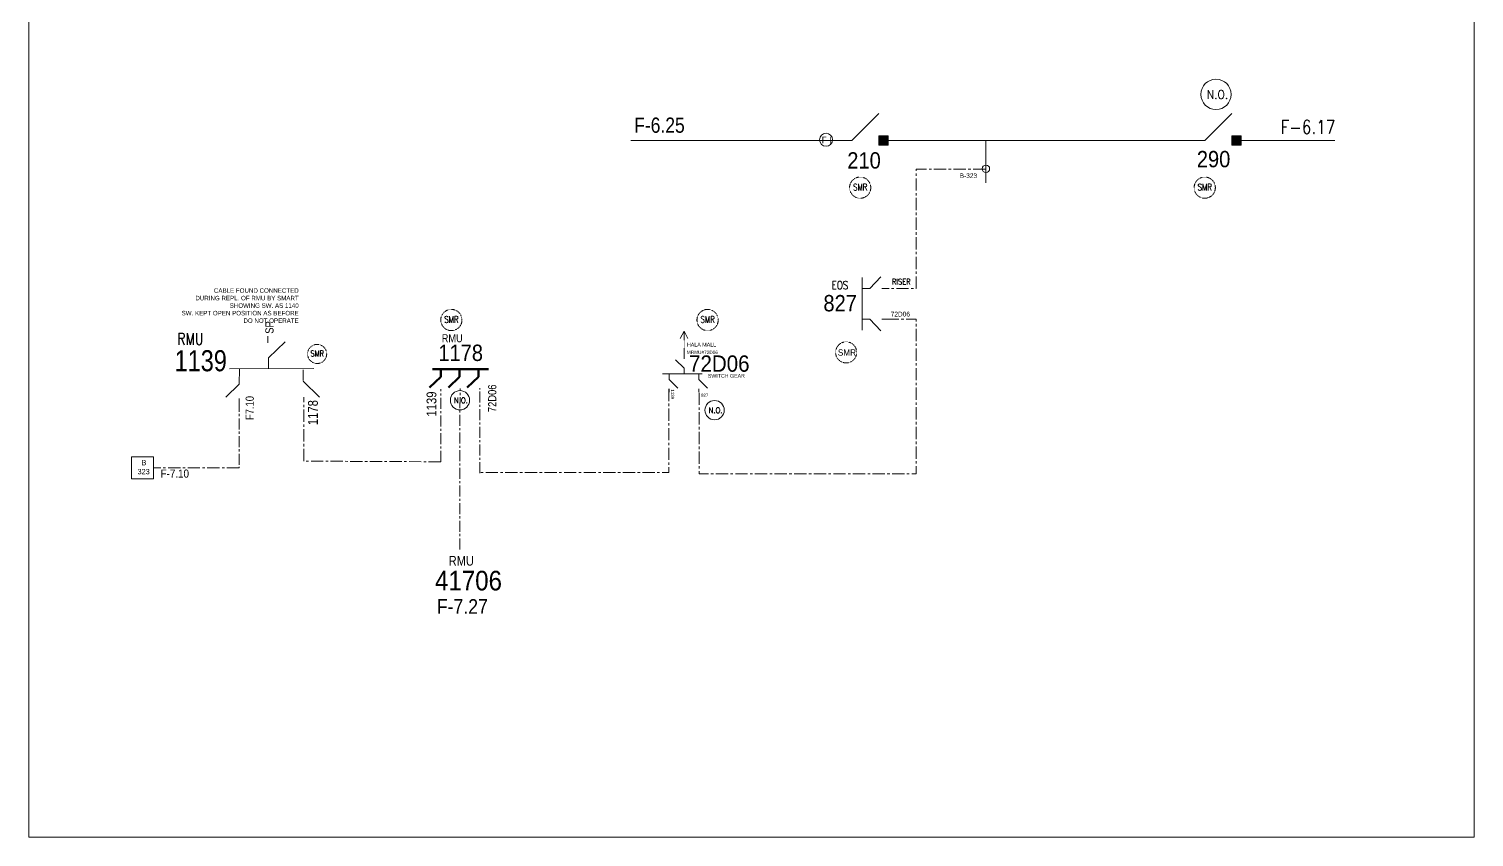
# Model space of a CAD drawing. Header units: metres. Extents: x 65984 to 144644, y -19036 to 23726.
# Drawn here: x 99697 to 100582, y 7797 to 8292 of the extents above; entities that cross this region are included whole.
import ezdxf
from ezdxf.enums import TextEntityAlignment as Align

# ---------------------------------------------------------------- set-up
doc = ezdxf.new("R2010")
doc.units = ezdxf.units.M
doc.header["$MEASUREMENT"] = 0
doc.linetypes.add('( Center )', pattern=[2, 1.25, -0.25, 0.25, -0.25])
doc.linetypes.add('DGN Style 3', pattern=[0.013877, 0, -0.013877])
doc.layers.get('0').update_dxf_attribs({"color": 95, "lineweight": 40})
for name, color, linetype, lineweight in [('ABS', 7, 'Continuous', 40), ('ABS NUMBER', 112, 'Continuous', 30), ('d_eos', 111, 'Continuous', 40), ('d_eos no', 121, 'Continuous', 40), ('d_switch', 95, 'Continuous', 40), ('d_tf no', 6, 'Continuous', 40), ('d_ug cable', 95, 'Continuous', 40), ('EARTH FAULT INDICATOR', 95, 'Continuous', 40), ('FDR  1  16', 234, 'Continuous', 40), ('FDR  2  19', 172, 'Continuous', 40), ('fedr no', 95, 'Continuous', 40), ('GRID STATION  04', 7, 'Continuous', 40), ('Level 37', 7, 'Continuous', 0), ('O H MAIN FEEDER', 4, 'Continuous', 100), ('SW N O', 114, 'Continuous', 30)]:
    doc.layers.add(name, color=color, linetype=linetype, lineweight=lineweight)
doc.styles.add('NASKHF', font='naskhf.shx', dxfattribs={"height": 8})
doc.styles.add('Style-Andalus', font='andlso.ttf')
doc.styles.add('Style-Arial', font='arial.ttf')
doc.styles.add('Style-ENGINEERING', font='ENGINEERING.shx')
doc.styles.add('Style-msdefault', font='msdefault.shx')
doc.styles.add('Style-STANDARD', font='STANDARD.shx')

# ---------------------------------------------------------------- blocks, each defined once
blk = doc.blocks.new('*U1006')
at = {"layer": 'EARTH FAULT INDICATOR', "color": 2, "linetype": 'Continuous', "lineweight": 13}
blk.add_circle((0.02, 0.13), 4, dxfattribs=at)
at = {"layer": 'EARTH FAULT INDICATOR', "color": 2, "lineweight": 13, "style": 'Style-Andalus', "width": 0.9}
blk.add_text('F I', height=4.234, dxfattribs=at).set_placement((-2.61, 2.11), align=Align.TOP_LEFT)
blk = doc.blocks.new('ABS2_1_1')
at = {"color": 0, "linetype": 'ByBlock', "lineweight": -2, "ltscale": 500}
for q in [(-29900, 43500), (0, 0)]:
    blk.add_line((0, 13600), q, dxfattribs=at)
at = {"color": 0, "linetype": 'ByBlock', "lineweight": -2, "ltscale": 500, "flags": 128}
for points in [[(5000, 43600), (-5000, 43600), (-5000, 53600), (5000, 53600)], [(3791, 49653), (3791, 49653), (3791, 49653)]]:
    blk.add_lwpolyline(points, close=True, dxfattribs=at)
at = {"color": 0, "linetype": 'ByBlock', "lineweight": -2, "ltscale": 500}
for points in [[(5000, 43600), (-5000, 43600), (5000, 53600), (-5000, 53600)], [(3791, 49653), (3791, 49653), (3791, 49653)]]:
    blk.add_solid(points, dxfattribs=at)
blk = doc.blocks.new('*U1362')
at = {"layer": 'SW N O', "color": 3, "lineweight": 13, "ltscale": 0.426762}
blk.add_circle((0, 0), 16.8, dxfattribs=at)
at = {"layer": 'SW N O', "color": 3, "lineweight": 13, "style": 'Style-STANDARD'}
blk.add_text('N.O.', height=9.6, dxfattribs=at).set_placement((1.7, -0.2), align=Align.MIDDLE_CENTER)
blk = doc.blocks.new('*U1363')
at = {"layer": 'd_eos', "color": 2, "linetype": 'Continuous', "lineweight": 13, "ltscale": 0.555394}
for p, q in [((-4.6, 11.3), (-11.4, 18.3)), ((0, 14), (0, -18.3)), ((-12.1, 11.3), (-14.9, 11.3)), ((0, 11.3), (-4.6, 11.3)), ((-4.6, -12.9), (-11.4, -5.9)), ((0, -0.8), (4.7, -0.8)), ((4.7, -0.8), (11.4, -7.8)), ((12.1, -0.8), (14.9, -0.8)), ((-12.1, -12.9), (-14.9, -12.9)), ((0, -12.9), (-4.6, -12.9))]:
    blk.add_line(p, q, dxfattribs=at)
blk = doc.blocks.new('*U4097')
at = {"layer": 'SW N O', "color": 3, "lineweight": 13, "ltscale": 0.426762}
blk.add_circle((0, 0), 16.8, dxfattribs=at)
at = {"layer": 'SW N O', "color": 3, "lineweight": 13, "style": 'Style-STANDARD'}
blk.add_text('N.O.', height=9.6, dxfattribs=at).set_placement((1.7, -0.2), align=Align.MIDDLE_CENTER)

msp = doc.modelspace()

# ---------------------------------------------------------------- linework, layer by layer
at = {"layer": 'd_eos', "color": 2, "linetype": 'Continuous', "lineweight": 13, "ltscale": 0.638341}
for p, q in [((100207.31, 8139.93), (100207.3, 8107.6)), ((100207.31, 8133.21), (100211.95, 8133.21)), ((100211.95, 8133.21), (100218.75, 8140.21)), ((100219.4, 8133.21), (100222.22, 8133.21)), ((100207.31, 8114.32), (100211.95, 8114.32)), ((100211.95, 8114.32), (100218.75, 8107.32)), ((100219.4, 8114.32), (100222.22, 8114.32))]:
    msp.add_line(p, q, dxfattribs=at)
at = {"layer": 'd_eos', "color": 7, "linetype": 'Continuous', "lineweight": 13, "ltscale": 0.915997}
for p, q in [((99843.37, 8099.99), (99843.37, 8104.04)), ((99843.86, 8090.79), (99853.91, 8100.54))]:
    msp.add_line(p, q, dxfattribs=at)
at = {"layer": 'd_eos', "color": 2, "linetype": 'Continuous', "lineweight": 13, "ltscale": 0.915997}
for p, q in [((99843.86, 8084.12), (99843.86, 8090.79)), ((99819.9, 8083.99), (99871.48, 8084.09)), ((99865.03, 8083.42), (99865.03, 8076.75)), ((99864.95, 8076.44), (99875, 8066.68))]:
    msp.add_line(p, q, dxfattribs=at)
at = {"layer": 'd_eos', "color": 2, "linetype": 'Continuous', "lineweight": 13, "ltscale": 0.741957}
msp.add_line((99825.88, 8074.59), (99825.95, 8084), dxfattribs=at)
at = {"layer": 'd_eos', "color": 2, "linetype": 'Continuous', "lineweight": 211, "ltscale": 0.625574}
for p, q in [((99949.31, 8079.14), (99942.45, 8072.48)), ((99944.27, 8083.69), (99978.41, 8083.69)), ((99949.31, 8083.69), (99949.31, 8079.14)), ((99960.82, 8079.14), (99953.95, 8072.48)), ((99960.82, 8083.69), (99960.82, 8079.14)), ((99972.32, 8079.14), (99965.46, 8072.48)), ((99972.32, 8083.69), (99972.32, 8079.14))]:
    msp.add_line(p, q, dxfattribs=at)
at = {"layer": 'd_eos', "color": 7, "linetype": 'Continuous', "lineweight": 13, "ltscale": 0.741957}
for p, q in [((99825.82, 8074.54), (99817.68, 8066.65)), ((99825.81, 8065.89), (99825.81, 8063.21))]:
    msp.add_line(p, q, dxfattribs=at)
at = {"layer": 'd_eos', "color": 7, "linetype": 'Continuous', "lineweight": 13, "ltscale": 0.890349}
msp.add_line((99865.49, 8066.7), (99865.49, 8063.48), dxfattribs=at)
at = {"layer": 'd_ug cable', "color": 1, "linetype": 'DGN Style 3', "lineweight": 13}
for centre, radius in [((100206.06, 8194.89), 6.5), ((100417.05, 8194.89), 6.5), ((99955.75, 8113.86), 6.5), ((100112.63, 8113.86), 6.5), ((99873.56, 8093.09), 5.85)]:
    msp.add_circle(centre, radius, dxfattribs=at)
at = {"layer": 'd_ug cable', "color": 2, "linetype": 'DGN Style 3', "lineweight": 13}
msp.add_circle((100197.48, 8094.05), 6.46, dxfattribs=at)
at = {"layer": 'FDR  1  16', "color": 174, "linetype": '( Center )', "lineweight": 13, "ltscale": 5.4}
for p, q in [((99949.32, 8027.07), (99949.35, 8071.62)), ((99960.97, 7973.46), (99961.04, 8071.89)), ((99973.14, 8020.13), (99973.14, 8072.09)), ((99825.81, 8064.45), (99825.81, 8023.34))]:
    msp.add_line(p, q, dxfattribs=at)
at = {"layer": 'FDR  1  16', "color": 174, "linetype": '( Center )', "lineweight": 13, "ltscale": 6}
msp.add_line((99825.81, 8023.34), (99773.36, 8023.34), dxfattribs=at)
at = {"layer": 'FDR  1  16', "color": 174, "linetype": '( Center )', "lineweight": 13, "ltscale": 6, "flags": 128}
for points in [[(100282.74, 8206.2), (100240.36, 8206.2), (100240.36, 8133.21), (100222.22, 8133.21)], [(100222.22, 8114.32), (100240.36, 8114.32), (100240.36, 8019.66), (100107.39, 8019.66), (100107.39, 8070.66)], [(100089, 8071.72), (100089, 8020.46), (99973.14, 8020.48)], [(99865.51, 8027.5), (99865.51, 8027.5), (99865.51, 8027.5), (99865.51, 8027.5), (99865.51, 8065.79)], [(99949.32, 8027.07), (99949.32, 8027.07), (99865.51, 8027.5)]]:
    msp.add_lwpolyline(points, dxfattribs=at)
at = {"layer": 'FDR  2  19', "color": 60, "linetype": 'DGN Style 3', "lineweight": 13}
msp.add_line((100098.19, 8091.03), (100098.19, 8107.11), dxfattribs=at)
at = {"layer": 'FDR  2  19', "color": 60, "linetype": 'Continuous', "lineweight": 13, "flags": 128}
msp.add_lwpolyline([(100095.87, 8102.46), (100098.19, 8107.11), (100100.52, 8102.46)], dxfattribs=at)
at = {"layer": 'GRID STATION  04', "color": 121, "linetype": 'Continuous', "lineweight": 13, "ltscale": 0.482743, "flags": 128}
msp.add_lwpolyline([(99759.98, 8030.03), (99773.36, 8030.03), (99773.36, 8016.65), (99759.98, 8016.65)], close=True, dxfattribs=at)
at = {"layer": 'O H MAIN FEEDER', "color": 174, "lineweight": 13, "ltscale": 30}
for p, q in [((100065.58, 8223.74), (100194.84, 8223.74)), ((100222.1, 8223.74), (100410.32, 8223.74))]:
    msp.add_line(p, q, dxfattribs=at)
at = {"layer": 'O H MAIN FEEDER', "color": 22, "lineweight": 13, "ltscale": 0.960543}
msp.add_line((100438.32, 8223.74), (100496.78, 8223.74), dxfattribs=at)
at = {"layer": 'O H MAIN FEEDER', "color": 140, "linetype": 'Continuous', "lineweight": 13, "flags": 128}
msp.add_lwpolyline([(99697.07, 8415.87), (100581.97, 8415.87), (100581.97, 7797.37), (99697.07, 7797.37)], close=True, dxfattribs=at)
at = {"layer": 'O H MAIN FEEDER', "color": 174, "lineweight": 13, "ltscale": 6, "flags": 128}
msp.add_lwpolyline([(100283.05, 8197.89), (100283.05, 8223.74)], dxfattribs=at)
at = {"layer": 'O H MAIN FEEDER', "color": 174, "lineweight": 13, "ltscale": 0.426762}
msp.add_circle((100283.06, 8206.45), 2.27, dxfattribs=at)

# ---------------------------------------------------------------- block references
at = {"layer": 'ABS', "color": 2, "linetype": 'Continuous', "lineweight": 13, "ltscale": 0.829472, "xscale": 0.000555747191877611, "yscale": 0.000555747191877611, "zscale": 0.0003680335276451397, "rotation": 269.9999999999996}
for p in [(100193.34, 8223.74), (100409.47, 8223.74)]:
    msp.add_blockref('ABS2_1_1', p, dxfattribs=at)
at = {"layer": 'd_eos', "color": 2, "linetype": 'Continuous', "lineweight": 13, "ltscale": 0.555394, "extrusion": (0, 0, -1), "xscale": 0.7570220540343444, "yscale": 0.7570220540343444, "zscale": 0.7570220540343444, "rotation": 90.00000000000573}
msp.add_blockref('*U1363', (-100098.8, 8080.88), dxfattribs=at)
at = {"layer": 'EARTH FAULT INDICATOR', "color": 2, "linetype": 'Continuous', "lineweight": 13}
msp.add_blockref('*U1006', (100185.13, 8224.08), dxfattribs=at)
at = {"layer": 'SW N O', "color": 3, "lineweight": 13}
for name, p, xscale, yscale, zscale in [('*U1362', (100423.93, 8251.99), 0.5530058009391802, 0.5530058009391802, 0.5530058009391802), ('*U4097', (99961.03, 8064.75), 0.3514918513879343, 0.3514918513879343, 0.3514918513879343), ('*U4097', (100116.93, 8058.7), 0.3514918513879343, 0.3514918513879343, 0.3514918513879343)]:
    msp.add_blockref(name, p, dxfattribs=dict(at, xscale=xscale, yscale=yscale, zscale=zscale))

# ---------------------------------------------------------------- texts
at = {"layer": 'ABS NUMBER', "color": 2, "lineweight": 13, "style": 'Style-Arial', "width": 0.88}
for s, p in [('210', (100208.43, 8211.56)), ('290', (100422.45, 8212.35))]:
    msp.add_text(s, height=10, dxfattribs=at).set_placement(p, align=Align.MIDDLE_CENTER)
at = {"layer": 'd_eos no', "color": 2, "linetype": 'Continuous', "lineweight": 140, "style": 'Style-Arial', "width": 0.88}
msp.add_text('1178', height=10, dxfattribs=at).set_placement((99947.77, 8098.79), align=Align.TOP_LEFT)
at = {"layer": 'd_eos no', "color": 2, "linetype": 'Continuous', "lineweight": 13, "ltscale": 0.81, "style": 'Style-msdefault', "width": 0.833333}
msp.add_text('1139', height=12.915, dxfattribs=at).set_placement((99786.27, 8082.49))
at = {"layer": 'd_eos no', "color": 2, "linetype": 'Continuous', "lineweight": 13, "style": 'Style-Arial', "width": 0.9}
msp.add_text('72D06', height=10, dxfattribs=at).set_placement((100101.28, 8092.21), align=Align.TOP_LEFT)
at = {"layer": 'd_eos no', "color": 7, "linetype": 'Continuous', "lineweight": 140, "ltscale": 1.2, "style": 'Style-Arial', "width": 0.88}
msp.add_text('41706', height=12, dxfattribs=at).set_placement((99945.71, 7960.35), align=Align.TOP_LEFT)
at = {"layer": 'd_switch', "color": 2, "linetype": 'Continuous', "lineweight": 13, "style": 'Style-msdefault'}
for s, height, width, p in [('F-6.25', 9.344, 0.857143, (100067.68, 8237.8)), ('B-323', 2.92, 0.857143, (100266.99, 8203.64)), ('72D06', 2.92, 0.857143, (100224.77, 8118.93)), ('F-7.10', 5, 0.9, (99777.71, 8022.36)), ('F-7.27', 8.984, 0.9, (99946.84, 7943.02))]:
    msp.add_text(s, height=height, dxfattribs=dict(at, width=width)).set_placement(p, align=Align.TOP_LEFT)
at = {"layer": 'd_switch', "color": 2, "linetype": 'Continuous', "lineweight": 13, "style": 'Style-ENGINEERING', "width": 0.857143}
msp.add_text('1139', height=1.947, rotation=270, dxfattribs=at).set_placement((100092.17, 8071.4), align=Align.TOP_LEFT)
at = {"layer": 'd_switch', "color": 60, "linetype": 'Continuous', "lineweight": 13, "style": 'Style-ENGINEERING', "width": 0.857143}
msp.add_text('827', height=1.947, dxfattribs=at).set_placement((100108.64, 8068.83), align=Align.TOP_LEFT)
at = {"layer": 'd_tf no', "color": 60, "lineweight": 13, "style": 'Style-msdefault', "width": 0.945946}
for s, height, p in [('HALA MALL', 2.362, (100100, 8099.97)), ('MRMU#72D06', 2.1, (100099.91, 8095.12))]:
    msp.add_text(s, height=height, rotation=360, dxfattribs=at).set_placement(p, align=Align.TOP_LEFT)
at = {"layer": 'd_tf no', "color": 1, "linetype": 'Continuous', "lineweight": 13, "style": 'Style-msdefault', "width": 0.947368}
msp.add_text('SMR', height=3.952, dxfattribs=at).set_placement((100192.4, 8095.95), align=Align.TOP_LEFT)
at = {"layer": 'd_tf no', "color": 60, "lineweight": 13, "style": 'Style-msdefault', "width": 0.945946}
msp.add_text('SWITCH GEAR', height=2.3367, dxfattribs=at).set_placement((100112.8, 8080.88), align=Align.TOP_LEFT)
at = {"layer": 'fedr no', "color": 2, "linetype": 'Continuous', "lineweight": 13, "style": 'Style-STANDARD', "width": 0.909091}
msp.add_text('F-6.17', height=8.271, dxfattribs=at).set_placement((100480.31, 8231.98), align=Align.MIDDLE_CENTER)
at = {"layer": 'GRID STATION  04', "color": 121, "linetype": 'Continuous', "lineweight": 13, "style": 'Style-msdefault', "width": 0.888889}
for s, height, p in [('B', 3.28, (99766.05, 8028.24)), ('323', 3.278, (99763.62, 8022.72))]:
    msp.add_text(s, height=height, dxfattribs=at).set_placement(p, align=Align.TOP_LEFT)
at = {"layer": 'Level 37', "color": 2, "linetype": 'Continuous', "lineweight": 13, "ltscale": 0.9, "style": 'Style-STANDARD', "width": 0.854701}
for p in [(100206.09, 8195.24), (100417.08, 8195.24), (99955.79, 8114.21), (100112.66, 8114.21)]:
    msp.add_text('SMR', height=4.044, dxfattribs=at).set_placement(p, align=Align.MIDDLE_CENTER)
at = {"layer": 'Level 37', "color": 2, "linetype": 'Continuous', "lineweight": 13, "style": 'Style-STANDARD', "width": 0.854701}
msp.add_text('EOS', height=4.993, dxfattribs=at).set_placement((100193.7, 8135.21), align=Align.MIDDLE_CENTER)
at = {"layer": 'Level 37', "color": 2, "linetype": 'Continuous', "lineweight": 13}
for s, height, style, width, p in [('RISER', 3.489, 'Style-STANDARD', 0.909091, (100236.93, 8139.04)), ('827', 10, 'Style-Arial', 0.88, (100204.06, 8129.17))]:
    msp.add_text(s, height=height, dxfattribs=dict(at, style=style, width=width)).set_placement(p, align=Align.TOP_RIGHT)
at = {"layer": 'Level 37', "color": 7, "linetype": 'Continuous', "lineweight": 13, "ltscale": 0.81, "style": 'Style-msdefault', "width": 0.857143}
for s, p in [('SP', (99841.84, 8113.13)), ('72D06', (99978.25, 8074.42)), ('F7.10', (99829.75, 8067.35))]:
    msp.add_text(s, height=5.022, rotation=89.99211, dxfattribs=at).set_placement(p, align=Align.TOP_RIGHT)
at = {"layer": 'Level 37', "color": 2, "linetype": 'Continuous', "lineweight": 100, "style": 'Style-msdefault', "width": 0.86}
msp.add_text('RMU', height=4.9, rotation=0.00037, dxfattribs=at).set_placement((99962.7, 8105.18), align=Align.TOP_RIGHT)
at = {"layer": 'Level 37', "color": 2, "linetype": 'Continuous', "lineweight": 13, "ltscale": 0.81, "style": 'Style-STANDARD', "width": 0.854701}
msp.add_text('SMR', height=3.64, dxfattribs=at).set_placement((99873.59, 8093.4), align=Align.MIDDLE_CENTER)
at = {"layer": 'Level 37', "color": 7, "linetype": 'Continuous', "lineweight": 13, "ltscale": 0.972, "style": 'Style-msdefault', "width": 0.857143}
for s, p in [('1178', (99867.97, 8064.86)), ('1139', (99940.56, 8070.12))]:
    msp.add_text(s, height=6.027, rotation=89.99211, dxfattribs=at).set_placement(p, align=Align.TOP_RIGHT)
at = {"layer": 'Level 37', "color": 7, "linetype": 'Continuous', "lineweight": 100, "ltscale": 1.2, "style": 'Style-msdefault', "width": 0.86}
msp.add_text('RMU', height=5.88, rotation=0.00037, dxfattribs=at).set_placement((99969.55, 7969.41), align=Align.TOP_RIGHT)
at = {"layer": 'Level 37', "color": 2, "linetype": 'Continuous', "lineweight": 13, "ltscale": 0.482743, "insert": (99862.27, 8133.27), "char_height": 2.76, "attachment_point": 3, "rotation": 359.99211, "style": 'NASKHF'}
msp.add_mtext('\\Fmsdefault;\\H1x;\\W0.857143;CABLE FOUND CONNECTED \\PDURING REPL. OF RMU BY SMART\\PSHOWING SW. AS 1140\\PSW. KEPT OPEN POSITION AS BEFORE\\PDO NOT OPERATE', dxfattribs=at)
at = {"layer": 'Level 37', "color": 2, "linetype": 'Continuous', "lineweight": 13, "ltscale": 0.81, "insert": (99795.92, 8102.29), "char_height": 7.1649, "attachment_point": 5, "line_spacing_factor": 0.6, "style": 'Style-STANDARD'}
msp.add_mtext('\\H1x;\\W0.854701;RMU', dxfattribs=at)

doc.saveas('drawing.dxf')
